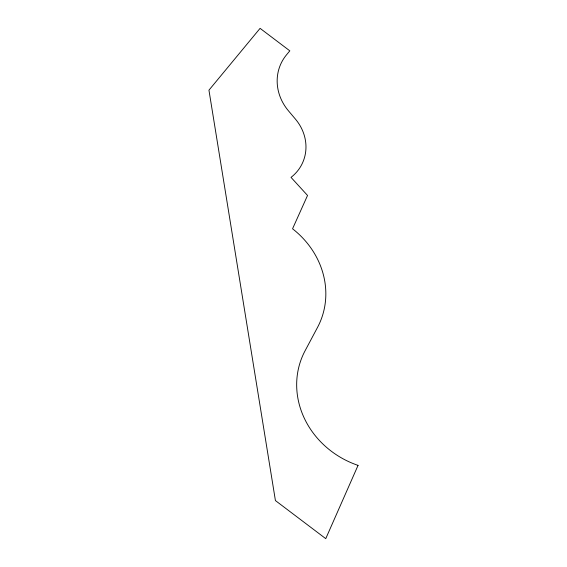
<?xml version="1.0" encoding="UTF-8"?>
<svg xmlns="http://www.w3.org/2000/svg" width="567" height="567" viewBox="0 0 567 567"><rect width="100%" height="100%" fill="white"/><g stroke="black" fill="none" stroke-linecap="round" stroke-linejoin="round"><path stroke-width="0.85" d="M358.053 465.372L325.756 538.65L275.42 500.576L208.947 90.167L260.09 28.35L289.822 50.839L286.782 54.51A49.06 44.573 24.8 0 0 288.475 110.856L295.421 119.091A45.764 41.582 24.8 0 1 291.02 177.372L307.541 195.452L292.551 228.785A85.298 77.495 24.8 0 1 317.534 327.379L305.06 350.817A86.191 78.303 24.8 0 0 358.053 465.372"/></g></svg>
